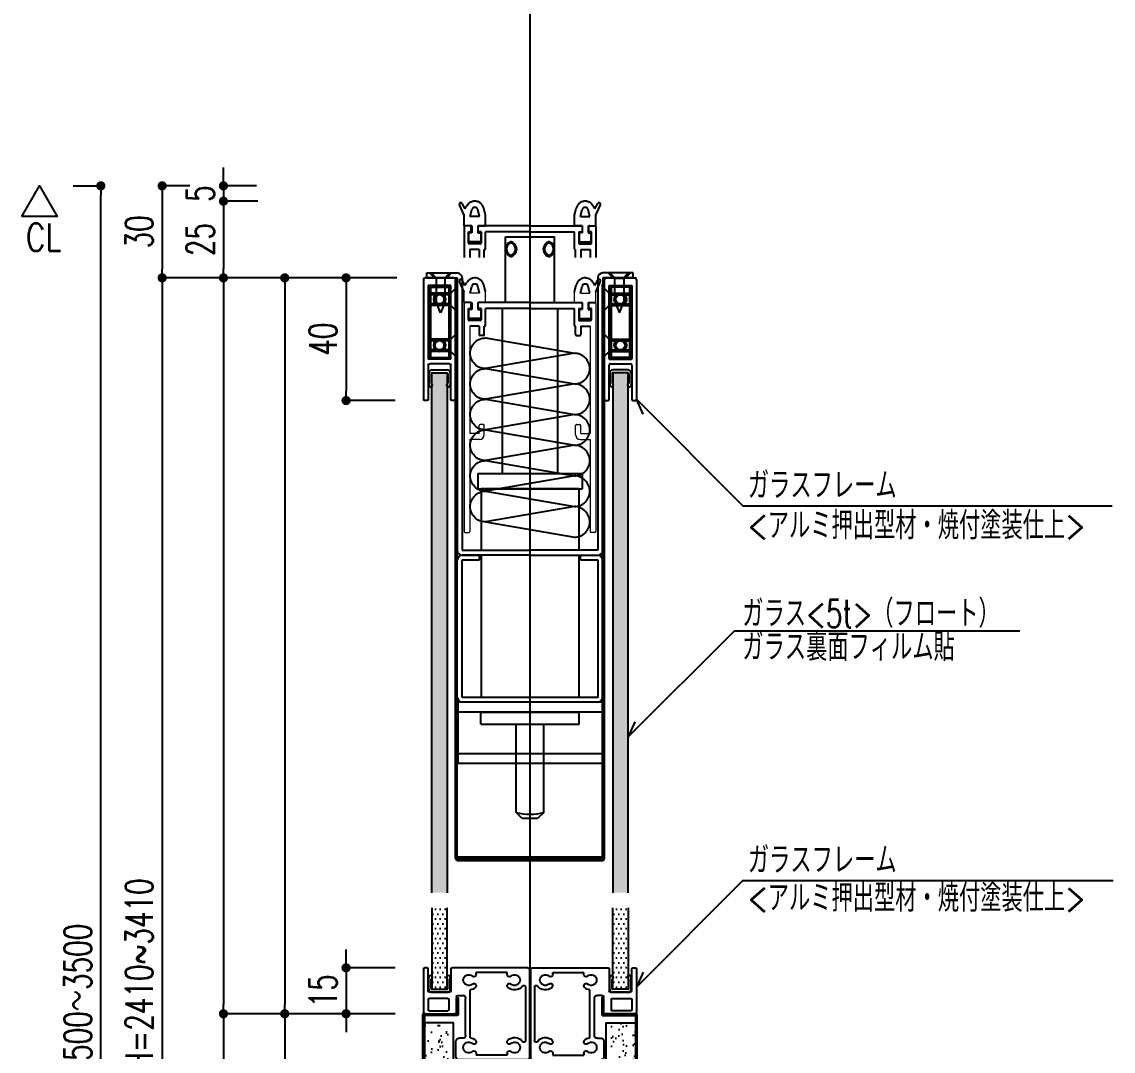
# Model space of a CAD drawing. Extents: x 21 to 47673, y 9 to 26406.
# Drawn here: x 16458.3 to 16814.3, y 17693 to 18028.7 of the extents above; entities that cross this region are included whole.
import ezdxf

# ---------------------------------------------------------------- set-up
doc = ezdxf.new("R2010")
doc.units = 0
doc.header["$LTSCALE"] = 10
doc.header["$PDMODE"] = 35
doc.header["$PDSIZE"] = 5
doc.linetypes.add('HIDDEN', pattern=[9.525, 6.35, -3.175])
for name, color, linetype in [('_基準', 1, 'Continuous'), ('_文字', 3, 'Continuous'), ('_製品', 4, 'Continuous'), ('_製品寸法', 9, 'Continuous'), ('_製品点線', 6, 'Continuous')]:
    doc.layers.add(name, color=color, linetype=linetype)
doc.styles.add('OKAMURA', font='simplex8.shx', dxfattribs={"width": 0.7, "bigfont": 'BIGFONT.shx'})
doc.dimstyles.new('OKAMURA-003', dxfattribs={"dimscale": 3, "dimtxt": 3, "dimasz": 1, "dimexe": 0, "dimexo": 3, "dimgap": 1, "dimtad": 1, "dimdec": 3, "dimdsep": 46, "dimtxsty": 'OKAMURA', "dimblk1": 'DOT', "dimblk2": 'DOT', "dimsah": 1, "dimcen": 0, "dimclrd": 9, "dimclre": 9, "dimclrt": 3, "dimadec": 0, "dimazin": 0, "dimtfac": 1, "dimtdec": 3, "dimtix": 1, "dimtmove": 2, "dimatfit": 3, "dimldrblk": 'NONE', "dimfxl": 0, "dimtolj": 1, "dimarcsym": 0})
pattern_1 = [(127.5, (-4866.6654, -2861.763), (-4.8941324, -0.160003), [0, -3.8608, 0, -4.318, 0, -4.1275]), (97.5, (-4866.6654, -2861.763), (-7.168251, 4.495233), [0, -2.0828, 0, -3.4798, 0, -1.3335]), (57.5, (-4866.6654, -2864.887), (-0.014372, 7.9099237), [0, -1.27, 0, -4.572, 0, -5.969]), (47.5, (-4866.6654, -2864.887), (-2.229293, 7.6355645), [0, -0.635, 0, -2.9972, 0, -3.429])]

# ---------------------------------------------------------------- blocks, each defined once
blk = doc.blocks.new('_DOT')
at = {"color": 0, "linetype": 'ByBlock'}
blk.add_line((-0.5, 0), (-1, 0), dxfattribs=at)
at = {"color": 0, "linetype": 'ByBlock', "const_width": 0.5}
blk.add_lwpolyline([(-0.25, 0, 1), (0.25, 0, 1)], format="xyb", close=True, dxfattribs=at)
blk = doc.blocks.new('*D1558')
at = {"layer": '_製品寸法', "color": 9, "lineweight": -2, "transparency": 16777216}
for p, q in [((-149, 550), (-140, 550)), ((-140, 2.98), (-140, 547)), ((-149, -0.02), (-140, -0.02))]:
    blk.add_line(p, q, dxfattribs=at)
at = {"layer": 'Defpoints', "color": 0, "transparency": 16777216}
for p in [(-140, 550), (-140, 550), (-140, -0.02)]:
    blk.add_point(p, dxfattribs=at)
at = {"layer": '_製品寸法', "color": 9, "lineweight": -2, "transparency": 16777216, "xscale": 3, "yscale": 3, "zscale": 3}
for p, rotation in [((-140, 550), 90), ((-140, -0.02), 270)]:
    blk.add_blockref('_DOT', p, dxfattribs=dict(at, rotation=rotation))
at = {"layer": '_製品寸法', "color": 3, "transparency": 16777216, "insert": (-147.5, 274.99), "char_height": 9, "attachment_point": 5, "rotation": 90, "style": 'OKAMURA'}
blk.add_mtext('\\A1;CH=2500～3500', dxfattribs=at)
blk = doc.blocks.new('_None')
blk = doc.blocks.new('*D1559')
at = {"layer": '_製品寸法', "color": 9, "lineweight": -2, "transparency": 16777216}
for p, q in [((-111, 550), (-120, 550)), ((-120, 547), (-120, 523)), ((-43.4, 520), (-120, 520))]:
    blk.add_line(p, q, dxfattribs=at)
at = {"layer": 'Defpoints', "color": 0, "transparency": 16777216}
for p in [(-120, 550), (-120, 520), (-34.4, 520)]:
    blk.add_point(p, dxfattribs=at)
at = {"layer": '_製品寸法', "color": 9, "lineweight": -2, "transparency": 16777216, "xscale": 3, "yscale": 3, "zscale": 3}
for p, rotation in [((-120, 550), 90), ((-120, 520), 270)]:
    blk.add_blockref('_DOT', p, dxfattribs=dict(at, rotation=rotation))
at = {"layer": '_製品寸法', "color": 3, "transparency": 16777216, "insert": (-127.5, 535), "char_height": 9, "attachment_point": 5, "rotation": 90, "style": 'OKAMURA'}
blk.add_mtext('\\A1;30', dxfattribs=at)
blk = doc.blocks.new('*D1560')
at = {"layer": '_製品寸法', "color": 9, "lineweight": -2, "transparency": 16777216}
for p, q in [((-43.4, 520), (-120, 520)), ((-120, 517), (-120, 63)), ((-43.4, 60), (-120, 60))]:
    blk.add_line(p, q, dxfattribs=at)
at = {"layer": 'Defpoints', "color": 0, "transparency": 16777216}
for p in [(-34.4, 520), (-120, 60), (-34.4, 60)]:
    blk.add_point(p, dxfattribs=at)
at = {"layer": '_製品寸法', "color": 9, "lineweight": -2, "transparency": 16777216, "xscale": 3, "yscale": 3, "zscale": 3}
for p, rotation in [((-120, 520), 90), ((-120, 60), 270)]:
    blk.add_blockref('_DOT', p, dxfattribs=dict(at, rotation=rotation))
at = {"layer": '_製品寸法', "color": 3, "transparency": 16777216, "insert": (-127.5, 290), "char_height": 9, "attachment_point": 5, "rotation": 90, "style": 'OKAMURA'}
blk.add_mtext('\\A1;PH=2410~3410', dxfattribs=at)
blk = doc.blocks.new('*D1548')
at = {"layer": '_製品寸法', "color": 9, "lineweight": -2, "transparency": 16777216}
for p, q in [((-44, 520), (-80, 520)), ((-80, 517), (-80, 283)), ((-44, 280), (-80, 280))]:
    blk.add_line(p, q, dxfattribs=at)
at = {"layer": 'Defpoints', "color": 0, "transparency": 16777216}
for p in [(-35, 520), (-80, 280), (-35, 280)]:
    blk.add_point(p, dxfattribs=at)
at = {"layer": '_製品寸法', "color": 9, "lineweight": -2, "transparency": 16777216, "xscale": 3, "yscale": 3, "zscale": 3}
for p, rotation in [((-80, 520), 90), ((-80, 280), 270)]:
    blk.add_blockref('_DOT', p, dxfattribs=dict(at, rotation=rotation))
blk = doc.blocks.new('*D1549')
at = {"layer": '_製品寸法', "color": 9, "lineweight": -2, "transparency": 16777216}
for p, q in [((-44, 280), (-80, 280)), ((-80, 277), (-80, 63)), ((-44, 60), (-80, 60))]:
    blk.add_line(p, q, dxfattribs=at)
at = {"layer": 'Defpoints', "color": 0, "transparency": 16777216}
for p in [(-35, 280), (-80, 60), (-35, 60)]:
    blk.add_point(p, dxfattribs=at)
at = {"layer": '_製品寸法', "color": 9, "lineweight": -2, "transparency": 16777216, "xscale": 3, "yscale": 3, "zscale": 3}
for p, rotation in [((-80, 280), 90), ((-80, 60), 270)]:
    blk.add_blockref('_DOT', p, dxfattribs=dict(at, rotation=rotation))
blk = doc.blocks.new('*D1550')
at = {"layer": '_製品寸法', "color": 9, "lineweight": -2, "transparency": 16777216}
for p, q in [((-44, 520), (-60, 520)), ((-60, 517), (-60, 483)), ((-44, 480), (-60, 480))]:
    blk.add_line(p, q, dxfattribs=at)
at = {"layer": 'Defpoints', "color": 0, "transparency": 16777216}
for p in [(-35, 520), (-60, 480), (-35, 480)]:
    blk.add_point(p, dxfattribs=at)
at = {"layer": '_製品寸法', "color": 9, "lineweight": -2, "transparency": 16777216, "xscale": 3, "yscale": 3, "zscale": 3}
for p, rotation in [((-60, 520), 90), ((-60, 480), 270)]:
    blk.add_blockref('_DOT', p, dxfattribs=dict(at, rotation=rotation))
at = {"layer": '_製品寸法', "color": 3, "transparency": 16777216, "insert": (-67.5, 500), "char_height": 9, "attachment_point": 5, "rotation": 90, "style": 'OKAMURA'}
blk.add_mtext('\\A1;40', dxfattribs=at)
blk = doc.blocks.new('*D1551')
at = {"layer": '_製品寸法', "color": 9, "lineweight": -2, "transparency": 16777216}
for p, q in [((-60, 298), (-60, 301)), ((-44, 295), (-60, 295)), ((-60, 295), (-60, 280)), ((-44, 280), (-60, 280)), ((-60, 277), (-60, 274))]:
    blk.add_line(p, q, dxfattribs=at)
at = {"layer": 'Defpoints', "color": 0, "transparency": 16777216}
for p in [(-35, 295), (-60, 280), (-35, 280)]:
    blk.add_point(p, dxfattribs=at)
at = {"layer": '_製品寸法', "color": 9, "lineweight": -2, "transparency": 16777216, "xscale": 3, "yscale": 3, "zscale": 3}
for p, rotation in [((-60, 295), 270), ((-60, 280), 90)]:
    blk.add_blockref('_DOT', p, dxfattribs=dict(at, rotation=rotation))
at = {"layer": '_製品寸法', "color": 3, "transparency": 16777216, "insert": (-67.5, 287.5), "char_height": 9, "attachment_point": 5, "rotation": 90, "style": 'OKAMURA'}
blk.add_mtext('\\A1;15', dxfattribs=at)
blk = doc.blocks.new('A$C7104633C')
at = {"color": 0, "linetype": 'HIDDEN'}
for p, q in [((-21.5, -9.5), (-23.01, -6.21)), ((-21.11, -7.5), (-22.12, -5.75)), ((-21.11, -7.5), (-20.67, -6.63)), ((21.11, -7.5), (20.67, -6.63)), ((21.11, -7.5), (22.12, -5.75)), ((21.5, -9.5), (23.01, -6.21)), ((-21.5, -13), (-21.5, -9.5)), ((-19.56, -10), (-18.97, -7.74)), ((-16.44, -10), (-19.56, -10)), ((-16.44, -10), (-17.03, -7.74)), ((-14.5, -9.5), (-15.1, -7.23)), ((-14.5, -13), (-14.5, -9.5)), ((14.5, -9.5), (15.1, -7.23)), ((14.5, -13), (14.5, -9.5)), ((16.44, -10), (17.03, -7.74)), ((16.44, -10), (19.56, -10)), ((19.56, -10), (18.97, -7.74)), ((21.5, -13), (21.5, -9.5)), ((-18.95, -13), (-21.5, -13)), ((-21.5, -13.3), (-21.5, -23.4)), ((-19.5, -13), (-21.2, -13)), ((-19.2, -15), (-19.2, -13.3)), ((-18.95, -13), (-18.95, -15.3)), ((-17.05, -13), (-17.05, -15.3)), ((-17.05, -13), (-14.5, -13)), ((-17.05, -13), (-17.05, -15.3)), ((-17, -13.3), (-17, -15)), ((-0.3, -13), (-16.7, -13)), ((-0.3, -13), (0, -13.3)), ((0.3, -13), (0, -13.3)), ((0.3, -13), (16.7, -13)), ((17.05, -13), (14.5, -13)), ((17, -13.3), (17, -15)), ((17.05, -13), (17.05, -15.3)), ((17.05, -13), (17.05, -15.3)), ((18.95, -13), (18.95, -15.3)), ((18.95, -13), (21.5, -13)), ((19.2, -15), (19.2, -13.3)), ((19.5, -13), (21.2, -13)), ((21.5, -13.3), (21.5, -23.4)), ((-20.1, -18.6), (-20.1, -15)), ((-20.1, -15), (-19.2, -15)), ((-20, -18.3), (-20, -15.3)), ((-18.95, -15.3), (-20, -15.3)), ((-17.05, -15.3), (-16, -15.3)), ((-15.9, -15), (-17, -15)), ((-16, -15.3), (-16, -18.3)), ((-15.9, -15), (-15.9, -18.6)), ((-14.5, -20.5), (-14.5, -15)), ((0, -15), (-14.5, -15)), ((0, -15), (14.5, -15)), ((14.5, -20.5), (14.5, -15)), ((15.9, -15), (17, -15)), ((15.9, -15), (15.9, -18.6)), ((16, -15.3), (16, -18.3)), ((17.05, -15.3), (16, -15.3)), ((18.95, -15.3), (20, -15.3)), ((20.1, -15), (19.2, -15)), ((20, -18.3), (20, -15.3)), ((20.1, -18.6), (20.1, -15)), ((-16, -18.3), (-20, -18.3)), ((-16.2, -18.9), (-19.8, -18.9)), ((-16.6, -20.8), (-19.6, -20.8)), ((-19.6, -20.8), (-19.6, -23.4)), ((-16.6, -20.8), (-16.6, -23.4)), ((-14.8, -20.8), (-14.9, -20.8)), ((-14.9, -23.4), (-14.9, -20.8)), ((14.8, -20.8), (14.9, -20.8)), ((14.9, -23.4), (14.9, -20.8)), ((16, -18.3), (20, -18.3)), ((16.2, -18.9), (19.8, -18.9)), ((16.6, -20.8), (19.6, -20.8)), ((16.6, -20.8), (16.6, -23.4)), ((19.6, -20.8), (19.6, -23.4))]:
    blk.add_line(p, q, dxfattribs=at)
for centre, radius, start, end in [((-22.56, -6), 0.5, 30.0023, 204.6708), ((-18, -8), 3, 14.8176, 152.9081), ((-18, -8), 1, 14.8176, 164.935), ((18, -8), 3, 27.0918, 165.1823), ((18, -8), 1, 15.065, 165.1823), ((22.56, -6), 0.5, 335.3292, 149.9976), ((-21.2, -13.3), 0.3, 90, 180), ((-19.5, -13.3), 0.3, 0, 90), ((-16.7, -13.3), 0.3, 90, 180), ((16.7, -13.3), 0.3, 359.9999, 89.9999), ((19.5, -13.3), 0.3, 89.9999, 179.9999), ((21.2, -13.3), 0.3, 359.9999, 89.9999), ((-19.8, -18.6), 0.3, 180, 270), ((-16.2, -18.6), 0.3, 270, 0), ((-14.8, -20.5), 0.3, 270, 0), ((14.8, -20.5), 0.3, 179.9999, 269.9999), ((16.2, -18.6), 0.3, 179.9999, 269.9999), ((19.8, -18.6), 0.3, 269.9999, 359.9999)]:
    blk.add_arc(centre, radius, start, end, dxfattribs=at)
blk = doc.blocks.new('*D1552')
at = {"layer": '_製品寸法', "color": 9, "lineweight": -2, "transparency": 16777216}
for p, q in [((-91, 520), (-100, 520)), ((-100, 517), (-100, 283)), ((-44, 280), (-100, 280))]:
    blk.add_line(p, q, dxfattribs=at)
at = {"layer": 'Defpoints', "color": 0, "transparency": 16777216}
for p in [(-100, 520), (-100, 280), (-35, 280)]:
    blk.add_point(p, dxfattribs=at)
at = {"layer": '_製品寸法', "color": 9, "lineweight": -2, "transparency": 16777216, "xscale": 3, "yscale": 3, "zscale": 3}
for p, rotation in [((-100, 520), 90), ((-100, 280), 270)]:
    blk.add_blockref('_DOT', p, dxfattribs=dict(at, rotation=rotation))
blk = doc.blocks.new('*D1553')
at = {"layer": '_製品寸法', "color": 9, "lineweight": -2, "transparency": 16777216}
for p, q in [((-44, 280), (-100, 280)), ((-100, 277), (-100, 3)), ((-91, 0), (-100, 0))]:
    blk.add_line(p, q, dxfattribs=at)
at = {"layer": 'Defpoints', "color": 0, "transparency": 16777216}
for p in [(-35, 280), (-100, 0), (-100, 0)]:
    blk.add_point(p, dxfattribs=at)
at = {"layer": '_製品寸法', "color": 9, "lineweight": -2, "transparency": 16777216, "xscale": 3, "yscale": 3, "zscale": 3}
for p, rotation in [((-100, 280), 90), ((-100, 0), 270)]:
    blk.add_blockref('_DOT', p, dxfattribs=dict(at, rotation=rotation))
at = {"layer": '_製品寸法', "color": 3, "transparency": 16777216, "insert": (-107.5, 140), "char_height": 9, "attachment_point": 5, "rotation": 90, "style": 'OKAMURA'}
blk.add_mtext('\\A1;RH=', dxfattribs=at)
blk = doc.blocks.new('*D1556')
at = {"layer": '_製品寸法', "color": 9, "lineweight": -2, "transparency": 16777216}
for p, q in [((-88.8, 545), (-100, 545)), ((-100, 542), (-100, 523)), ((-88.4, 520), (-100, 520))]:
    blk.add_line(p, q, dxfattribs=at)
at = {"layer": 'Defpoints', "color": 0, "transparency": 16777216}
for p in [(-79.8, 545), (-100, 520), (-79.4, 520)]:
    blk.add_point(p, dxfattribs=at)
at = {"layer": '_製品寸法', "color": 9, "lineweight": -2, "transparency": 16777216, "xscale": 3, "yscale": 3, "zscale": 3}
for p, rotation in [((-100, 545), 90), ((-100, 520), 270)]:
    blk.add_blockref('_DOT', p, dxfattribs=dict(at, rotation=rotation))
at = {"layer": '_製品寸法', "color": 3, "transparency": 16777216, "insert": (-107.5, 532.5), "char_height": 9, "attachment_point": 5, "rotation": 90, "style": 'OKAMURA'}
blk.add_mtext('\\A1;25', dxfattribs=at)
blk = doc.blocks.new('*D1557')
at = {"layer": '_製品寸法', "color": 9, "lineweight": -2, "transparency": 16777216}
for p, q in [((-100, 553), (-100, 556)), ((-89.2, 550), (-100, 550)), ((-100, 550), (-100, 545)), ((-88.8, 545), (-100, 545)), ((-100, 542), (-100, 539))]:
    blk.add_line(p, q, dxfattribs=at)
at = {"layer": 'Defpoints', "color": 0, "transparency": 16777216}
for p in [(-80.2, 550), (-100, 545), (-79.8, 545)]:
    blk.add_point(p, dxfattribs=at)
at = {"layer": '_製品寸法', "color": 9, "lineweight": -2, "transparency": 16777216, "xscale": 3, "yscale": 3, "zscale": 3}
for p, rotation in [((-100, 550), 270), ((-100, 545), 90)]:
    blk.add_blockref('_DOT', p, dxfattribs=dict(at, rotation=rotation))
at = {"layer": '_製品寸法', "color": 3, "transparency": 16777216, "insert": (-107.5, 547.5), "char_height": 9, "attachment_point": 5, "rotation": 90, "style": 'OKAMURA'}
blk.add_mtext('\\A1;5', dxfattribs=at)
blk = doc.blocks.new('A$C06EE46BC')
at = {"layer": '_製品'}
for p, q in [((10.5, 29), (10.5, 24)), ((34, 30), (11.5, 30)), ((27.26, 28.5), (17.14, 28.5)), ((17.14, 27.84), (17.14, 28.5)), ((27.26, 27.84), (27.26, 28.5)), ((34.5, 0.5), (34.5, 29.5)), ((34.9, 0.5), (34.9, 29.5)), ((35.4, 30), (57.9, 30)), ((42.14, 28.5), (52.26, 28.5)), ((42.14, 27.84), (42.14, 28.5)), ((52.26, 27.84), (52.26, 28.5)), ((58.9, 29), (58.9, 24)), ((12.7, 23), (11.5, 23)), ((13.7, 22), (13.7, 10)), ((15.2, 22.79), (15.2, 7.21)), ((33.2, 6.25), (33.2, 23.75)), ((36.2, 6.25), (36.2, 23.75)), ((54.2, 22.79), (54.2, 7.21)), ((55.7, 22), (55.7, 10)), ((56.7, 23), (57.9, 23)), ((0, 0.3), (0, 14.5)), ((0.5, 15), (10.2, 15)), ((10.7, 9.5), (10.7, 14.5)), ((58.7, 9.5), (58.7, 14.5)), ((68.9, 15), (59.2, 15)), ((69.4, 0.3), (69.4, 14.5)), ((1.5, 10.3), (1.5, 13.7)), ((1.8, 14), (7.9, 14)), ((8.2, 10.3), (8.2, 13.7)), ((61.2, 10.3), (61.2, 13.7)), ((67.6, 14), (61.5, 14)), ((67.9, 10.3), (67.9, 13.7)), ((1.5, 7.5), (1.5, 0.3)), ((7.9, 10), (1.8, 10)), ((8.4, 8), (2, 8)), ((8.9, 0.3), (8.9, 7.5)), ((11.2, 9), (12.7, 9)), ((58.2, 9), (56.7, 9)), ((60.5, 0.3), (60.5, 7.5)), ((61, 8), (67.4, 8)), ((61.5, 10), (67.6, 10)), ((67.9, 7.5), (67.9, 0.3)), ((17.14, 2.16), (17.14, 1.5)), ((27.26, 1.5), (17.14, 1.5)), ((27.26, 2.16), (27.26, 1.5)), ((42.14, 2.16), (42.14, 1.5)), ((42.14, 1.5), (52.26, 1.5)), ((52.26, 2.16), (52.26, 1.5)), ((1.2, 0), (0.3, 0)), ((34, 0), (9.2, 0)), ((35.4, 0), (60.2, 0)), ((68.2, 0), (69.1, 0))]:
    blk.add_line(p, q, dxfattribs=at)
for centre, radius, start, end in [((11.5, 29), 1, 90, 180), ((34, 29.5), 0.5, 0, 90), ((35.4, 29.5), 0.5, 90, 180), ((57.9, 29), 1, 360, 90), ((14.7, 26), 1.75, 47.4531, 180.0214), ((14.7, 26), 1.75, 179.9786, 312.5469), ((16.39, 27.84), 0.75, 227.4441, 360), ((28.01, 27.84), 0.75, 180, 312.5559), ((29.7, 26), 1.75, 359.9786, 132.5469), ((29.7, 26), 1.75, 227.4531, 0.0214), ((39.7, 26), 1.75, 47.4531, 180.0214), ((39.7, 26), 1.75, 179.9786, 312.5469), ((41.39, 27.84), 0.75, 227.4441, 360), ((53.01, 27.84), 0.75, 180, 312.5559), ((54.7, 26), 1.75, 359.9786, 132.5469), ((54.7, 26), 1.75, 227.4531, 0.0214), ((11.5, 24), 1, 180, 270), ((12.7, 22), 1, 0, 90), ((14.7, 26), 3.25, 278.8499, 313.417), ((16.39, 24.16), 0.75, 308.786, 132.5559), ((28.01, 24.16), 0.75, 47.4441, 231.214), ((29.7, 26), 3.25, 226.583, 323.1301), ((32.7, 23.75), 0.5, 0, 143.1301), ((36.7, 23.75), 0.5, 36.8699, 180), ((39.7, 26), 3.25, 216.8699, 313.417), ((41.39, 24.16), 0.75, 308.786, 132.5559), ((53.01, 24.16), 0.75, 47.4441, 231.214), ((54.7, 26), 3.25, 226.583, 261.1501), ((56.7, 22), 1, 90, 180), ((57.9, 24), 1, 270, 360), ((0.5, 14.5), 0.5, 90, 180), ((10.2, 14.5), 0.5, 360, 90), ((59.2, 14.5), 0.5, 90, 180), ((68.9, 14.5), 0.5, 360, 90), ((1.8, 13.7), 0.3, 90, 180), ((7.9, 13.7), 0.3, 360, 90), ((61.5, 13.7), 0.3, 90, 180), ((67.6, 13.7), 0.3, 360, 90), ((1.8, 10.3), 0.3, 180, 270), ((2, 7.5), 0.5, 90, 180), ((7.9, 10.3), 0.3, 270, 360), ((8.4, 7.5), 0.5, 360, 90), ((11.2, 9.5), 0.5, 180, 270), ((12.7, 10), 1, 270, 0), ((14.7, 4), 3.25, 46.583, 81.1501), ((29.7, 4), 3.25, 36.8699, 133.417), ((39.7, 4), 3.25, 46.583, 143.1301), ((54.7, 4), 3.25, 98.8499, 133.417), ((56.7, 10), 1, 180, 270), ((58.2, 9.5), 0.5, 270, 0), ((61, 7.5), 0.5, 90, 180), ((61.5, 10.3), 0.3, 180, 270), ((67.4, 7.5), 0.5, 0, 90), ((67.6, 10.3), 0.3, 270, 360), ((14.7, 4), 1.75, 47.4531, 180.0214), ((14.7, 4), 1.75, 179.9786, 312.5469), ((16.39, 5.84), 0.75, 227.4441, 51.214), ((28.01, 5.84), 0.75, 128.786, 312.5559), ((29.7, 4), 1.75, 359.9786, 132.5469), ((29.7, 4), 1.75, 227.4531, 0.0214), ((32.7, 6.25), 0.5, 216.8699, 0), ((36.7, 6.25), 0.5, 180, 323.1301), ((39.7, 4), 1.75, 47.4531, 180.0214), ((39.7, 4), 1.75, 179.9786, 312.5469), ((41.39, 5.84), 0.75, 227.4441, 51.214), ((53.01, 5.84), 0.75, 128.786, 312.5559), ((54.7, 4), 1.75, 359.9786, 132.5469), ((54.7, 4), 1.75, 227.4531, 0.0214), ((0.3, 0.3), 0.3, 180, 270), ((1.2, 0.3), 0.3, 270, 360), ((9.2, 0.3), 0.3, 180, 270), ((16.39, 2.16), 0.75, 0, 132.5559), ((28.01, 2.16), 0.75, 47.4441, 180), ((34, 0.5), 0.5, 270, 0), ((35.4, 0.5), 0.5, 180, 270), ((41.39, 2.16), 0.75, 360, 132.5559), ((53.01, 2.16), 0.75, 47.4441, 180), ((60.2, 0.3), 0.3, 270, 0), ((68.2, 0.3), 0.3, 180, 270), ((69.1, 0.3), 0.3, 270, 360)]:
    blk.add_arc(centre, radius, start, end, dxfattribs=at)
blk = doc.blocks.new('A$C586F11A2')
at = {"layer": '_製品'}
for p, q in [((0, 0), (0, 23)), ((0, 23), (7, 23)), ((0.5, 0), (0.5, 23)), ((6.5, 0), (6.5, 23)), ((7, 0), (7, 23)), ((0, 0), (7, 0))]:
    blk.add_line(p, q, dxfattribs=at)
at = {"layer": '_製品', "linetype": 'HIDDEN'}
for p, q in [((7, 21), (0, 21)), ((7, 20.5), (0, 20.5)), ((7, 17.5), (0, 17.5)), ((7, 17), (0, 17)), ((7, 6), (0, 6)), ((7, 5.5), (0, 5.5)), ((7, 2.5), (0, 2.5)), ((7, 2), (0, 2))]:
    blk.add_line(p, q, dxfattribs=at)
at = {"layer": '_製品'}
for centre, radius in [((3.5, 19), 2), ((3.5, 19), 1.5), ((3.5, 4), 2), ((3.5, 4), 1.5)]:
    blk.add_circle(centre, radius, dxfattribs=at)
blk = doc.blocks.new('A$C35AC1B92')
at = {"layer": '_製品'}
for p, q in [((0, 0.5), (0, 39.7)), ((1.2, 40), (0.3, 40)), ((1.5, 28.5), (1.5, 39.7)), ((8.9, 39.7), (8.9, 28.5)), ((10.1, 40), (9.2, 40)), ((10.4, 39.7), (10.4, 0.5)), ((1.5, 2.5), (1.5, 26.5)), ((8.9, 26.5), (1.5, 26.5)), ((8.4, 28), (2, 28)), ((8.9, 26.5), (8.9, 2.5)), ((10.4, 25.5), (8.9, 24)), ((10.4, 18.5), (8.9, 20)), ((10.4, 10.5), (8.9, 9)), ((10.4, 3.5), (8.9, 5)), ((9.9, 0), (0.5, 0)), ((8.9, 2.5), (1.5, 2.5))]:
    blk.add_line(p, q, dxfattribs=at)
for centre, radius, start, end in [((0.3, 39.7), 0.3, 90, 180), ((1.2, 39.7), 0.3, 0, 90), ((9.2, 39.7), 0.3, 90, 180), ((10.1, 39.7), 0.3, 0, 90), ((2, 28.5), 0.5, 180, 270), ((8.4, 28.5), 0.5, 270, 0), ((0.5, 0.5), 0.5, 180, 270), ((9.9, 0.5), 0.5, 270, 0)]:
    blk.add_arc(centre, radius, start, end, dxfattribs=at)
blk = doc.blocks.new('A$C2D1B1AE5')
at = {"layer": '_製品'}
for p, q in [((0, 188), (0.6, 188)), ((0, 0.6), (0, 188)), ((0.6, 0.6), (0.6, 188)), ((48, 188), (48.6, 188)), ((48, 0.6), (48, 188)), ((48.6, 0.6), (48.6, 188)), ((0.6, 178), (0, 178)), ((48.6, 178), (48, 178)), ((0.6, 173), (0, 173)), ((48.6, 173), (48, 173)), ((0.6, 168), (0, 168)), ((48.6, 168), (48, 168)), ((0.6, 1.2), (48, 1.2)), ((0.6, 0.6), (48, 0.6)), ((0.6, 0), (48, 0))]:
    blk.add_line(p, q, dxfattribs=at)
for centre, start, end in [((0.6, 0.6), 180, 270), ((48, 0.6), 270, 360)]:
    blk.add_arc(centre, 0.6, start, end, dxfattribs=at)
blk = doc.blocks.new('A$C21127881')
at = {"layer": '_製品'}
for p, q in [((1.92, 80.5), (0.91, 82.25)), ((44.14, 80.5), (45.15, 82.25)), ((1.53, 78.5), (0.02, 81.79)), ((1.92, 80.5), (2.36, 81.37)), ((3.47, 78), (4.06, 80.26)), ((6.59, 78), (6, 80.26)), ((8.53, 78.5), (7.93, 80.77)), ((37.53, 78.5), (38.13, 80.77)), ((39.47, 78), (40.06, 80.26)), ((42.59, 78), (42, 80.26)), ((44.14, 80.5), (43.7, 81.37)), ((44.53, 78.5), (46.04, 81.79)), ((3.53, 75), (1.83, 75)), ((4.08, 75), (4.08, 72.7)), ((5.98, 75), (5.98, 72.7)), ((22.73, 75), (6.33, 75)), ((22.73, 75), (23.03, 74.7)), ((23.33, 75), (23.03, 74.7)), ((23.33, 75), (39.73, 75)), ((40.08, 75), (40.08, 72.7)), ((41.98, 75), (41.98, 72.7)), ((42.53, 75), (44.23, 75)), ((2.93, 69.4), (2.93, 73)), ((2.93, 73), (3.83, 73)), ((3.03, 69.7), (3.03, 72.7)), ((4.08, 72.7), (3.03, 72.7)), ((3.83, 73), (3.83, 74.7)), ((5.98, 72.7), (7.03, 72.7)), ((6.03, 74.7), (6.03, 73)), ((7.13, 73), (6.03, 73)), ((7.03, 72.7), (7.03, 69.7)), ((7.13, 73), (7.13, 69.4)), ((8.53, 67.5), (8.53, 73)), ((23.03, 73), (8.53, 73)), ((23.03, 73), (37.53, 73)), ((37.53, 67.5), (37.53, 73)), ((38.93, 73), (40.03, 73)), ((38.93, 73), (38.93, 69.4)), ((39.03, 72.7), (39.03, 69.7)), ((40.08, 72.7), (39.03, 72.7)), ((40.03, 74.7), (40.03, 73)), ((41.98, 72.7), (43.03, 72.7)), ((42.23, 73), (42.23, 74.7)), ((43.13, 73), (42.23, 73)), ((43.03, 69.7), (43.03, 72.7)), ((43.13, 69.4), (43.13, 73)), ((7.03, 69.7), (3.03, 69.7)), ((6.83, 69.1), (3.23, 69.1)), ((39.03, 69.7), (43.03, 69.7)), ((39.23, 69.1), (42.83, 69.1)), ((6.43, 67.2), (3.43, 67.2)), ((6.43, 67.2), (6.43, 64.5)), ((7.83, 64.2), (6.73, 64.2)), ((8.23, 67.2), (8.13, 67.2)), ((8.13, 64.5), (8.13, 67.2)), ((37.83, 67.2), (37.93, 67.2)), ((37.93, 64.5), (37.93, 67.2)), ((38.23, 64.2), (39.33, 64.2)), ((39.63, 67.2), (42.63, 67.2)), ((39.63, 67.2), (39.63, 64.5))]:
    blk.add_line(p, q, dxfattribs=at)
at = {"layer": '_製品', "lineweight": 15}
for p, q in [((1.53, 75), (1.53, 78.5)), ((8.53, 75), (8.53, 78.5)), ((37.53, 75), (37.53, 78.5)), ((44.53, 75), (44.53, 78.5)), ((4.08, 75), (1.53, 75)), ((6.59, 78), (3.47, 78)), ((5.98, 75), (8.53, 75)), ((5.98, 75), (5.98, 72.7)), ((40.08, 75), (37.53, 75)), ((39.47, 78), (42.59, 78)), ((40.08, 75), (40.08, 72.7)), ((41.98, 75), (44.53, 75)), ((1.53, 74.7), (1.53, 0.3)), ((44.53, 74.7), (44.53, 0.3)), ((3.43, 67.2), (3.43, 32.2)), ((42.63, 67.2), (42.63, 32.2)), ((6.43, 32.2), (3.43, 32.2)), ((6.43, 32.2), (6.43, 34.9)), ((7.83, 35.2), (6.73, 35.2)), ((8.13, 31.8), (8.13, 34.9)), ((37.93, 31.8), (37.93, 34.9)), ((38.23, 35.2), (39.33, 35.2)), ((39.63, 32.2), (39.63, 34.9)), ((39.63, 32.2), (42.63, 32.2)), ((3.43, 30.3), (3.43, 0.3)), ((6.63, 30.3), (3.43, 30.3)), ((39.43, 30.3), (42.63, 30.3)), ((42.63, 30.3), (42.63, 0.3)), ((1.83, 0), (3.13, 0)), ((44.23, 0), (42.93, 0))]:
    blk.add_line(p, q, dxfattribs=at)
at = {"layer": '_製品'}
for centre, radius, start, end in [((0.47, 82), 0.5, 30.0023, 204.6708), ((5.03, 80), 3, 14.8176, 152.9081), ((41.03, 80), 3, 27.0918, 165.1823), ((45.59, 82), 0.5, 335.3292, 149.9976), ((5.03, 80), 1, 14.8176, 164.935), ((41.03, 80), 1, 15.065, 165.1823), ((1.83, 74.7), 0.3, 90, 180), ((3.53, 74.7), 0.3, 0, 90), ((6.33, 74.7), 0.3, 90, 180), ((39.73, 74.7), 0.3, 359.9999, 89.9999), ((42.53, 74.7), 0.3, 89.9999, 179.9999), ((44.23, 74.7), 0.3, 359.9999, 89.9999), ((3.23, 69.4), 0.3, 180, 270), ((6.83, 69.4), 0.3, 270, 0), ((39.23, 69.4), 0.3, 179.9999, 269.9999), ((42.83, 69.4), 0.3, 269.9999, 359.9999), ((6.73, 64.5), 0.3, 180, 270), ((7.83, 64.5), 0.3, 270, 0), ((8.23, 67.5), 0.3, 270, 0), ((37.83, 67.5), 0.3, 179.9999, 269.9999), ((38.23, 64.5), 0.3, 179.9999, 269.9999), ((39.33, 64.5), 0.3, 269.9999, 359.9999)]:
    blk.add_arc(centre, radius, start, end, dxfattribs=at)
at = {"layer": '_製品', "lineweight": 15}
for centre, radius, start, end in [((6.73, 34.9), 0.3, 90, 180), ((7.83, 34.9), 0.3, 0, 90), ((38.23, 34.9), 0.3, 89.9999, 179.9999), ((39.33, 34.9), 0.3, 359.9999, 89.9999), ((6.63, 31.8), 1.5, 270, 0), ((39.43, 31.8), 1.5, 179.9999, 269.9999), ((1.83, 0.3), 0.3, 180, 270), ((3.13, 0.3), 0.3, 270, 360), ((42.93, 0.3), 0.3, 180, 269.9999), ((44.23, 0.3), 0.3, 269.9999, 359.9999)]:
    blk.add_arc(centre, radius, start, end, dxfattribs=at)
blk = doc.blocks.new('P15 APG_THAP')
at = {"layer": '_製品'}
h = blk.add_hatch(dxfattribs=at)
h.set_pattern_fill('DOTS', color=256, angle=180, style=0)
h.set_pattern_definition([(180, (-104.1311, -1479.4208), (-0.79375, 1.5875), [0, -1.5875])])
edge = h.paths.add_edge_path()
edge.add_line((-32, 319.5), (-32, 489))
edge.add_line((-32, 489), (-27, 489))
edge.add_line((-27, 489), (-27, 319.5))
h = blk.add_hatch(dxfattribs=at)
h.set_pattern_fill('DOTS', color=256, angle=90, style=0)
h.set_pattern_definition([(360, (4.1311, -1479.4208), (0.79375, 1.5875), [0, -1.5875])])
edge = h.paths.add_edge_path()
edge.add_line((32, 319.5), (32, 489))
edge.add_line((32, 489), (27, 489))
edge.add_line((27, 489), (27, 319.5))
h = blk.add_hatch(dxfattribs=at)
h.set_pattern_fill('DOTS', color=256, angle=180, style=0)
h.set_pattern_definition([(180, (-4.1311, 2270.6822), (-0.79375, -1.5875), [0, -1.5875])])
edge = h.paths.add_edge_path()
edge.add_line((-32, 314.5), (-32, 288))
edge.add_line((-32, 288), (-27, 288))
edge.add_line((-27, 288), (-27, 314.5))
h = blk.add_hatch(dxfattribs=at)
h.set_pattern_fill('DOTS', color=256, angle=90, style=0)
h.set_pattern_definition([(1e-14, (4.1311, 2270.6822), (0.79375, -1.5875), [0, -1.5875])])
edge = h.paths.add_edge_path()
edge.add_line((32, 314.5), (32, 288))
edge.add_line((32, 288), (27, 288))
edge.add_line((27, 288), (27, 314.5))
h = blk.add_hatch(dxfattribs=at)
h.set_pattern_fill('AR-SAND', color=256, scale=0.1, angle=90, style=0)
h.set_pattern_definition(pattern_1)
edge = h.paths.add_edge_path()
edge.add_line((-24.9, 242.5), (-24.9, 277))
edge.add_line((-24.9, 277), (-34.4, 277))
edge.add_line((-34.4, 277), (-34.4, 242.5))
h = blk.add_hatch(dxfattribs=at)
h.set_pattern_fill('AR-SAND', color=256, scale=0.1, angle=90, style=0)
h.set_pattern_definition(pattern_1)
edge = h.paths.add_edge_path()
edge.add_line((24.9, 242.5), (24.9, 277))
edge.add_line((24.9, 277), (34.4, 277))
edge.add_line((34.4, 277), (34.4, 242.5))
for p, q in [((-8, 533.4), (8, 533.4)), ((-8, 512), (-8, 533.4)), ((8, 512), (8, 533.4)), ((-33.65, 520), (-33.65, 521.6)), ((-33.65, 521.6), (-23.75, 521.6)), ((-33.65, 520), (-23.75, 520)), ((-32.75, 521.6), (-31.15, 520)), ((-32.15, 521.6), (-30.65, 519.85)), ((-27.65, 519.85), (-30.65, 519.85)), ((-30.65, 519.85), (-30.65, 512.22)), ((-26.15, 521.6), (-27.65, 519.85)), ((-27.65, 512.22), (-27.65, 519.85)), ((-25.55, 521.6), (-27.15, 520)), ((-23.75, 520), (-23.75, 431.2)), ((-22.15, 520), (-22.15, 431.2)), ((22.15, 520), (22.15, 431.2)), ((33.65, 521.6), (23.75, 521.6)), ((33.65, 520), (23.75, 520)), ((23.75, 520), (23.75, 431.2)), ((25.55, 521.6), (27.15, 520)), ((26.15, 521.6), (27.65, 519.85)), ((27.65, 519.85), (30.65, 519.85)), ((27.65, 512.22), (27.65, 519.85)), ((32.15, 521.6), (30.65, 519.85)), ((30.65, 519.85), (30.65, 512.22)), ((32.75, 521.6), (31.15, 520)), ((33.65, 520), (33.65, 521.6)), ((-29.15, 508.6), (-30.65, 512.22)), ((-27.65, 512.22), (-29.15, 508.6)), ((-9, 456.2), (-9, 509.91)), ((9, 509.91), (9, 456.2)), ((27.65, 512.22), (29.15, 508.6)), ((29.15, 508.6), (30.65, 512.22)), ((-33, 489), (-33, 485.1)), ((-32.2, 488.8), (-32.2, 485.67)), ((-32, 490), (-27, 490)), ((-32, 489), (-27, 489)), ((-26.8, 488.8), (-26.8, 485.67)), ((-26, 489), (-26, 485.1)), ((26, 489), (26, 485.1)), ((26.8, 488.8), (26.8, 485.67)), ((32, 490), (27, 490)), ((32, 489), (27, 489)), ((32.2, 488.8), (32.2, 485.67)), ((33, 489), (33, 485.1)), ((-17, 456.2), (17, 456.2)), ((-17, 456.2), (-17, 451.2)), ((17, 456.2), (17, 451.2)), ((-17, 451.2), (17, 451.2)), ((15.9, 451.2), (-15.9, 451.2)), ((-15.9, 451.2), (-15.9, 431.2)), ((15.9, 451.2), (15.9, 431.2)), ((-22.15, 431.2), (0, 431.2)), ((22.15, 431.2), (0, 431.2)), ((-23.7, 378.2), (-23.7, 428)), ((0, 429.6), (-22.15, 429.6)), ((-22.15, 429.6), (-16.5, 429.6)), ((-22.1, 383.2), (-22.1, 428)), ((-22.1, 428), (-16.5, 428)), ((-16.5, 428), (-16.5, 429.6)), ((-15.9, 429.6), (-15.9, 383.2)), ((0, 429.6), (22.15, 429.6)), ((15.9, 429.6), (15.9, 383.2)), ((16.5, 429.6), (22.15, 429.6)), ((16.5, 428), (16.5, 429.6)), ((16.5, 428), (22.1, 428)), ((22.1, 428), (22.1, 383.2)), ((23.7, 428), (23.7, 378.2)), ((23.5, 381.6), (-23.5, 381.6)), ((-23.5, 381.6), (-23.5, 378.4)), ((23.5, 381.6), (-23.5, 381.6)), ((-23.5, 381.6), (-23.5, 361.6)), ((22.9, 381.6), (-22.9, 381.6)), ((22.1, 383.2), (-22.1, 383.2)), ((15.9, 383.2), (-15.9, 383.2)), ((15.9, 383.2), (-15.9, 383.2)), ((23.5, 381.6), (23.5, 378.4)), ((23.5, 381.6), (23.5, 361.6)), ((23.5, 378.4), (-23.5, 378.4)), ((23.5, 378.4), (-23.5, 378.4)), ((-16, 378.4), (16, 378.4)), ((-16, 378.4), (16, 378.4)), ((-16, 374.4), (-16, 378.4)), ((16, 374.4), (16, 378.4)), ((-16, 374.4), (16, 374.4)), ((-4.5, 345.64), (-4.5, 374.4)), ((4.5, 345.64), (4.5, 374.4)), ((23.5, 364.8), (-23.5, 364.8)), ((23.5, 361.6), (-23.5, 361.6)), ((-2.5, 343.64), (-4.5, 345.64)), ((4.5, 345.64), (2.5, 343.64)), ((2.5, 343.64), (-2.5, 343.64)), ((-33, 288), (-33, 291.9)), ((-32.2, 288.2), (-32.2, 291.33)), ((-26.8, 288.2), (-26.8, 291.33)), ((-26, 288), (-26, 291.9)), ((26, 288), (26, 291.9)), ((26.8, 288.2), (26.8, 291.33)), ((32.2, 288.2), (32.2, 291.33)), ((33, 288), (33, 291.9)), ((-32, 288), (-27, 288)), ((-32, 287), (-27, 287)), ((32, 288), (27, 288)), ((32, 287), (27, 287))]:
    blk.add_line(p, q, dxfattribs=at)
at = {"layer": '_製品', "color": 6, "linetype": 'ByBlock', "ltscale": 0.5}
blk.add_line((-14.5, 440.41), (14.5, 435.41), dxfattribs=at)
for points in [[(14.5, 485.41), (14.5, 485.41, 0.414214), (19.5, 490.41), (19.5, 490.41, 0.414214), (14.5, 495.41), (14.5, 495.41), (-14.5, 490.41), (-14.5, 490.41, -0.414214), (-19.5, 495.41), (-19.5, 495.41, -0.414214), (-14.5, 500.41), (-14.5, 500.41), (14.5, 495.41)], [(14.5, 475.41), (14.5, 475.41, 0.414214), (19.5, 480.41), (19.5, 480.41, 0.414214), (14.5, 485.41), (14.5, 485.41), (-14.5, 480.41), (-14.5, 480.41, -0.414214), (-19.5, 485.41), (-19.5, 485.41, -0.414214), (-14.5, 490.41), (-14.5, 490.41), (14.5, 485.41)], [(14.5, 465.41), (14.5, 465.41, 0.414214), (19.5, 470.41), (19.5, 470.41, 0.414214), (14.5, 475.41), (14.5, 475.41), (-14.5, 470.41), (-14.5, 470.41, -0.414214), (-19.5, 475.41), (-19.5, 475.41, -0.414214), (-14.5, 480.41), (-14.5, 480.41), (14.5, 475.41)], [(14.5, 455.41), (14.5, 455.41, 0.414214), (19.5, 460.41), (19.5, 460.41, 0.414214), (14.5, 465.41), (14.5, 465.41), (-14.5, 460.41), (-14.5, 460.41, -0.414214), (-19.5, 465.41), (-19.5, 465.41, -0.414214), (-14.5, 470.41), (-14.5, 470.41), (14.5, 465.41)], [(14.5, 445.41), (14.5, 445.41, 0.414214), (19.5, 450.41), (19.5, 450.41, 0.414214), (14.5, 455.41), (14.5, 455.41), (-14.5, 450.41), (-14.5, 450.41, -0.414214), (-19.5, 455.41), (-19.5, 455.41, -0.414214), (-14.5, 460.41), (-14.5, 460.41), (14.5, 455.41)], [(14.5, 435.41), (14.5, 435.41, 0.414214), (19.5, 440.41), (19.5, 440.41, 0.414214), (14.5, 445.41), (14.5, 445.41), (-14.5, 440.41), (-14.5, 440.41, -0.414214), (-19.5, 445.41), (-19.5, 445.41, -0.414214), (-14.5, 450.41), (-14.5, 450.41), (14.5, 445.41)]]:
    blk.add_lwpolyline(points, format="xyb", dxfattribs=at)
at = {"layer": '_製品'}
for points in [[(-32, 319.5), (-32, 489), (-27, 489), (-27, 319.5)], [(32, 319.5), (32, 489), (27, 489), (27, 319.5)], [(-32, 314.5), (-32, 288), (-27, 288), (-27, 314.5)], [(32, 314.5), (32, 288), (27, 288), (27, 314.5)], [(-24.9, 242.5), (-24.9, 277), (-34.4, 277), (-34.4, 242.5)], [(24.9, 242.5), (24.9, 277), (34.4, 277), (34.4, 242.5)]]:
    blk.add_lwpolyline(points, dxfattribs=at)
for points in [[(-35, 242.5), (-35, 279.4, -0.414214), (-34.4, 280), (-24, 280), (-24, 285.2), (-23.4, 285.2), (-23.4, 280, -0.414214), (-24, 279.4), (-34.4, 279.4), (-34.4, 242.5)], [(35, 242.5), (35, 279.4, 0.414214), (34.4, 280), (24, 280), (24, 285.2), (23.4, 285.2), (23.4, 280, 0.414214), (24, 279.4), (34.4, 279.4), (34.4, 242.5)]]:
    blk.add_lwpolyline(points, format="xyb", dxfattribs=at)
for centre, radius, start, end in [((-5.06, 529.4), 2.82, 117.4909, 242.5091), ((-5.36, 529.4), 2.3, 116.0051, 243.9949), ((-6.9, 529.4), 2.56, 282.1728, 77.8272), ((-6.86, 529.4), 2.13, 283.4244, 76.5755), ((6.9, 529.4), 2.56, 102.1728, 257.8272), ((6.86, 529.4), 2.13, 103.4245, 256.5756), ((5.06, 529.4), 2.82, 297.4909, 62.5091), ((5.36, 529.4), 2.3, 296.0051, 63.9949), ((-23.75, 520), 1.6, 0, 90), ((23.75, 520), 1.6, 90, 180), ((-32, 489), 1, 90, 180), ((-32, 488.8), 0.2, 90, 180), ((-27, 489), 1, 0, 90), ((-27, 488.8), 0.2, 0, 90), ((27, 489), 1, 90, 180), ((27, 488.8), 0.2, 90, 180), ((32, 489), 1, 0, 90), ((32, 488.8), 0.2, 0, 90), ((-32.4, 485.1), 0.6, 180, 70.5288), ((-26.6, 485.1), 0.6, 109.4712, 0), ((26.6, 485.1), 0.6, 180, 70.5288), ((32.4, 485.1), 0.6, 109.4712, 0), ((-22.15, 431.2), 1.6, 180, 270), ((22.15, 431.2), 1.6, 270, 0), ((-22.1, 428), 1.6, 90, 180), ((22.1, 428), 1.6, 0, 90), ((-22.1, 383.2), 1.6, 180, 270), ((22.1, 383.2), 1.6, 270, 0), ((0, 364.29), 19.18, 256.4329, 283.5671), ((-32.4, 291.9), 0.6, 289.4712, 180), ((-26.6, 291.9), 0.6, 0, 250.5288), ((26.6, 291.9), 0.6, 289.4712, 180), ((32.4, 291.9), 0.6, 0, 250.5288), ((-32, 288), 1, 180, 270), ((-32, 288.2), 0.2, 180, 270), ((-27, 288.2), 0.2, 270, 0), ((-27, 288), 1, 270, 0), ((27, 288), 1, 180, 270), ((27, 288.2), 0.2, 180, 270), ((32, 288.2), 0.2, 270, 0), ((32, 288), 1, 270, 0)]:
    blk.add_arc(centre, radius, start, end, dxfattribs=at)
at = {"layer": '_製品', "xscale": -1, "rotation": 180}
for name, p in [('A$C35AC1B92', (-34.7, 520)), ('A$C586F11A2', (-33, 517)), ('A$C06EE46BC', (-34.7, 295))]:
    blk.add_blockref(name, p, dxfattribs=at)
at = {"layer": '_製品'}
for name, p in [('A$C21127881', (-23.03, 437)), ('A$C2D1B1AE5', (-24.3, 330))]:
    blk.add_blockref(name, p, dxfattribs=at)
at = {"layer": '_製品', "rotation": 180}
for name, p in [('A$C35AC1B92', (34.7, 520)), ('A$C586F11A2', (33, 517))]:
    blk.add_blockref(name, p, dxfattribs=at)
blk = doc.blocks.new('*U1547')
at = {"layer": '_基準'}
blk.add_line((0, 1247), (0, -40), dxfattribs=at)
at = {"layer": '_文字', "color": 9}
for points in [[(36.9498, 475.5845), (34.7003, 480.4085), (69.4452, 445.6636), (189.8921, 445.6636)], [(34.2492, 375.1875), (32.0005, 370.3651), (66.7454, 404.8485), (159.831, 404.8485)], [(36.9498, 293.5509), (34.7003, 288.7269), (69.4452, 323.4718), (190.2543, 323.4718)]]:
    blk.add_lwpolyline(points, dxfattribs=at)
at = {"layer": '_製品寸法', "ltscale": 2}
blk.add_lwpolyline([(-165.7735, 540), (-160, 550), (-154.2265, 540), (-165.7735, 540)], dxfattribs=at)
at = {"layer": '_製品'}
blk.add_blockref('P15 APG_THAP', (0, 0), dxfattribs=at)
at = {"layer": '_製品点線'}
blk.add_blockref('A$C7104633C', (0, 550), dxfattribs=at)
at = {"layer": '_文字', "style": 'OKAMURA'}
for s, width, p in [('CL', 0.8, (-164.5255, 528.7658)), ('ガラスフレーム', 0.7, (71.0971, 447.834)), ('<アルミ押出型材・焼付塗装仕上> ', 0.7, (71.0971, 434.7537)), ('ガラス<5t>（フロート）', 0.7, (69.2762, 406.0202)), ('ガラス裏面フィルム貼', 0.7, (69.2762, 395.0973)), ('ガラスフレーム', 0.7, (71.0971, 325.6421)), ('<アルミ押出型材・焼付塗装仕上> ', 0.7, (71.0971, 313.2802))]:
    blk.add_text(s, height=9, dxfattribs=dict(at, width=width)).set_placement(p)
at = {"layer": '_製品寸法'}
for base, p1, p2, picture, middle in [((-100, 545), (-80.2, 550), (-79.8, 545), '*D1557', (-107.5, 547.5)), ((-120, 520), (-120, 550), (-34.3999, 520), '*D1559', (-127.5, 535)), ((-100, 520), (-79.8, 545), (-79.4, 520), '*D1556', (-107.5, 532.5)), ((-60, 480), (-35, 520), (-35, 480), '*D1550', (-67.5, 500)), ((-60, 280), (-35, 295), (-35, 280), '*D1551', (-67.5, 287.5))]:
    dim = blk.add_linear_dim(base=base, p1=p1, p2=p2, angle=90, dimstyle='OKAMURA-003', dxfattribs=at)
    dim.commit()
    dim.dimension.update_dxf_attribs({"geometry": picture, "text_midpoint": middle})
for base, p1, p2, text, picture, middle in [((-140, 550), (-140, -0.0179), (-140, 550), 'CH=2500～3500', '*D1558', (-147.5, 274.991)), ((-120, 60), (-34.3999, 520), (-34.3999, 60), 'PH=2410~3410', '*D1560', (-127.5, 290)), ((-100, 280), (-100, 520), (-35, 280), ' ', '*D1552', (-100, 400)), ((-80, 280), (-35, 520), (-35, 280), ' ', '*D1548', (-80, 400)), ((-100, 0), (-35, 280), (-100, 0), 'RH=', '*D1553', (-107.5, 140)), ((-80, 60), (-35, 280), (-35, 60), ' ', '*D1549', (-80, 170))]:
    dim = blk.add_linear_dim(base=base, p1=p1, p2=p2, angle=90, text=text, dimstyle='OKAMURA-003', dxfattribs=at)
    dim.commit()
    dim.dimension.update_dxf_attribs({"geometry": picture, "text_midpoint": middle})

msp = doc.modelspace()

# ---------------------------------------------------------------- block references
msp.add_blockref('*U1547', (16624.0419, 17425.1546))

doc.saveas('drawing.dxf')
